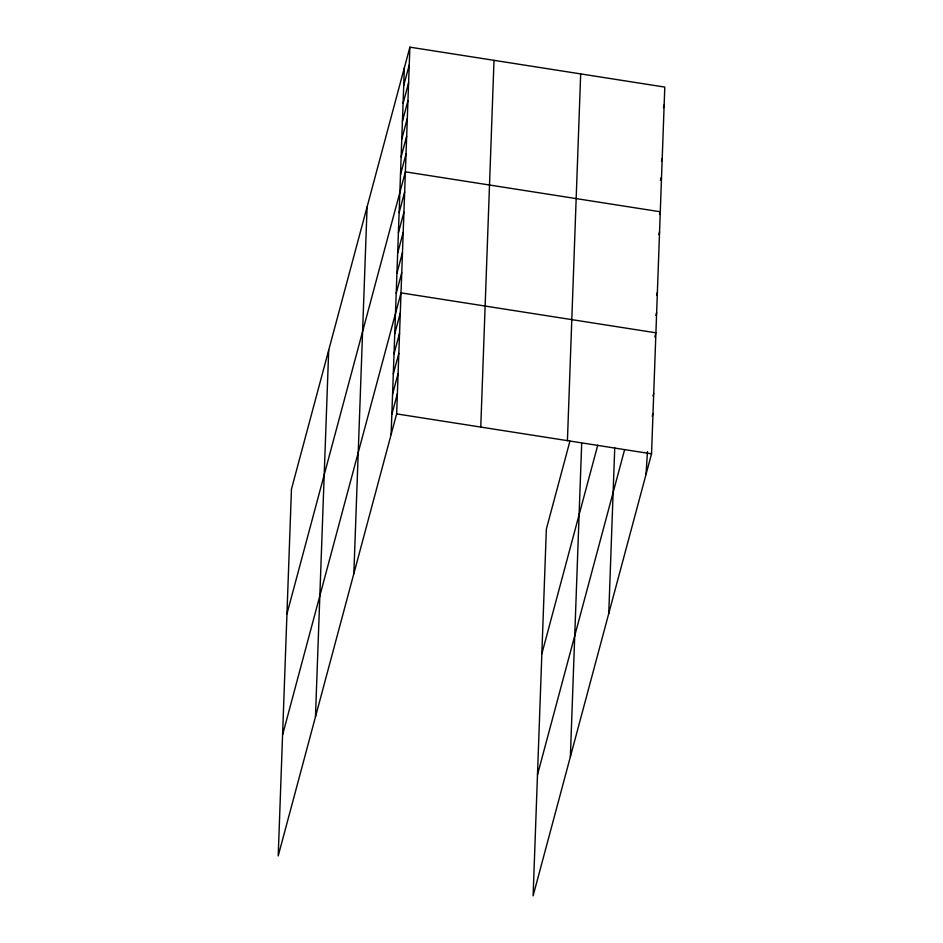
<?xml version="1.0" encoding="UTF-8"?>
<svg xmlns="http://www.w3.org/2000/svg" width="943" height="943" viewBox="0 0 943 943"><rect width="100%" height="100%" fill="white"/><g stroke="black" fill="none" stroke-linecap="round" stroke-linejoin="round"><path stroke-width="1.41" d="M315.469 716.869L328.706 350.112M353.849 573.592L367.098 206.847M391.109 434.546L404.358 67.802M409.887 47.15L291.458 489.169L278.209 855.914L396.649 413.894L409.887 47.15L664.791 87.086L651.542 453.831L533.113 895.85L546.351 529.106L569.926 441.135M480.765 427.073L494.014 60.328M567.427 440.652L580.676 73.908M570.374 756.793L581.678 443.493M608.754 613.528L614.742 447.842M646.014 474.482L647.476 451.556M403.71 85.613L409.25 64.961M403.074 103.424L408.602 82.772M402.425 121.234L407.965 100.595M401.789 139.057L407.317 118.405M401.14 156.868L406.669 136.216M400.504 174.679L406.032 154.027M286.955 613.858L405.384 171.838L660.289 211.774L659.546 214.532M399.125 212.658L404.665 192.018M398.394 232.838L403.934 212.187M397.675 253.007L403.203 232.355M396.944 273.175L402.472 252.524M396.213 293.344L401.742 272.704M282.582 734.892L401.023 292.872L655.915 332.808M394.752 333.692L400.292 313.041M394.033 353.861L399.561 333.209M393.302 374.029L398.83 353.389M392.571 394.198L398.099 373.558M391.84 414.378L397.38 393.726M663.412 107.655L664.143 104.897M661.479 161.088L662.222 158.341M660.465 180.278L661.208 177.532M541.848 653.794L597.756 445.155M658.827 234.701L659.558 231.954M656.634 295.218L657.377 292.46M655.904 315.386L656.646 312.64M537.475 774.828L624.537 449.941M654.807 336.934L655.55 334.187M652.992 396.072L653.735 393.314M652.261 416.24L653.004 413.494M396.649 413.894L651.542 453.831"/></g></svg>
